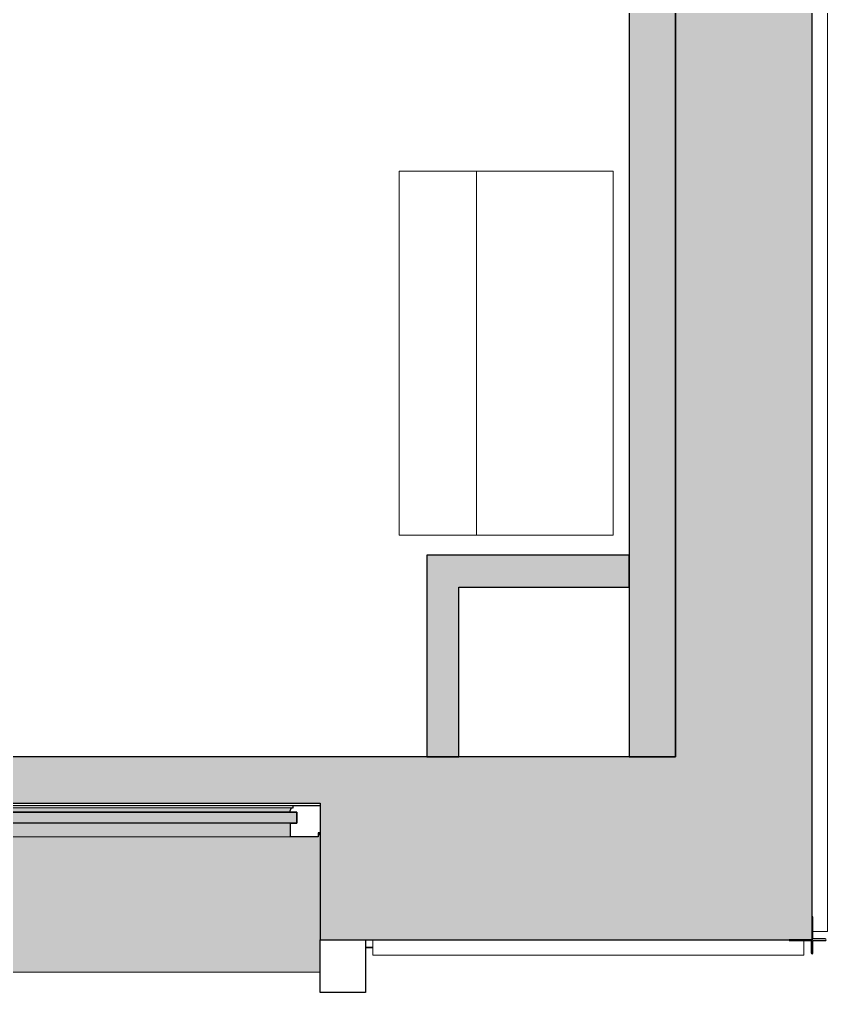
# Model space of a CAD drawing. Header units: millimetres. Extents: x 155927 to 295199, y -4084 to 97293.
# Drawn here: x 229399 to 231175, y 8852 to 10989 of the extents above; entities that cross this region are included whole.
import ezdxf

# ---------------------------------------------------------------- set-up
doc = ezdxf.new("R2010")
doc.units = ezdxf.units.MM
doc.header["$MEASUREMENT"] = 0
for name, color, linetype, lineweight in [('A-GLAZ', 7, 'CONTINUOUS', 9), ('A-GLAZ-CURT', 7, 'CONTINUOUS', 9), ('A-GLAZ-CWMG', 7, 'CONTINUOUS', 9), ('A-WALL', 7, 'CONTINUOUS', 9), ('A-WALL-PATT', 7, 'CONTINUOUS', 9), ('I-FURN', 8, 'CONTINUOUS', 9), ('I-WALL', 7, 'CONTINUOUS', 9)]:
    doc.layers.add(name, color=color, linetype=linetype, lineweight=lineweight)

msp = doc.modelspace()

# ---------------------------------------------------------------- hatches: boundary and pattern name
at = {"layer": 'A-GLAZ'}
for points in [[(229994.8, 9257.5), (230000.6, 9258), (230000.6, 9262.5), (228835, 9262.5), (228835, 9257.5), (229777.8, 9257.5)], [(229777.8, 9252.6), (229994.8, 9252.6), (229996.6, 9256.2), (229999.1, 9257.5), (228839, 9256.2), (228841.3, 9252.6), (229177.4, 9252.6)], [(230008.6, 9223.6), (230008.6, 9247.5), (228827.1, 9247.5), (228827.1, 9223.6), (229777.8, 9223.6)], [(229993.4, 9248.6), (229994.6, 9252.6), (229177.4, 9252.6), (228841, 9251.5), (228842.3, 9248.6), (229777.8, 9248.6)], [(229993.4, 9247.5), (229993.4, 9248.6), (229777.8, 9247.5)], [(229994.6, 9193.6), (229994.6, 9223.6), (228841, 9223.6), (228841, 9193.6), (229777.8, 9193.6)], [(230059.8, 8896.6), (230059.8, 9198.3), (230055.5, 9198.3), (230055.5, 9193.6), (228780.2, 9193.6), (228780.2, 9198.3), (228775.8, 9198.3), (228775.8, 8896.6), (229777.8, 8896.6)]]:
    msp.add_hatch(color=256, dxfattribs=at).paths.add_polyline_path(points, flags=0)
h = msp.add_hatch(color=256, dxfattribs=at)
h.paths.add_polyline_path([(230059.8, 9198.3), (230059.8, 9200.4), (230055.5, 9200.4), (230055.5, 9198.3)], flags=0)
h.paths.add_polyline_path([(228780.2, 9198.3), (228780.2, 9200.4), (228775.8, 9200.4), (228775.8, 9198.3)], flags=0)
at = {"layer": 'A-WALL-PATT'}
h = msp.add_hatch(color=256, dxfattribs=at)
h.paths.add_polyline_path([(230840.8, 9267.6), (231140.8, 9267.6), (231140.8, 13645.6), (230840.8, 13645.6), (230840.8, 9369.6)], flags=0)
h.paths.add_polyline_path([(231136.4, 14969.6), (231140.8, 14969.6), (231140.8, 16290.6), (230840.8, 16290.6), (230840.8, 14969.6), (230978.5, 14969.6)], flags=0)
h.paths.add_polyline_path([(230978.5, 25449.6), (231140.8, 25449.6), (231140.8, 26790.6), (230840.8, 26790.6), (230840.8, 25449.6)], flags=0)
h.paths.add_polyline_path([(230840.8, 28449.6), (231140.8, 28449.6), (231140.8, 34347.6), (230840.8, 34347.6), (230840.8, 28590.8)], flags=0)
for points in [[(230738.8, 9369.6), (230840.8, 9369.6), (230840.8, 13607.6), (230738.8, 13607.6), (230738.8, 9692.7)], [(230738.8, 9742.2), (230738.8, 9812.2), (230294.6, 9812.2), (230294.6, 9742.2), (230364.6, 9742.2)], [(230364.6, 9369.6), (230364.6, 9742.2), (230294.6, 9742.2), (230294.6, 9369.6)], [(229177.4, 9267.6), (230840.8, 9267.6), (230840.8, 9369.6), (227630.4, 9369.6), (227630.4, 9267.6), (228577.1, 9267.6)]]:
    msp.add_hatch(color=256, dxfattribs=at).paths.add_polyline_path(points, flags=0)
h = msp.add_hatch(color=256, dxfattribs=at)
h.paths.add_polyline_path([(231140.8, 8967.6), (231140.8, 9267.6), (230059.8, 9267.6), (230059.8, 8967.6), (230978.5, 8967.6)], flags=0)
h.paths.add_polyline_path([(228577.1, 8967.6), (228775.8, 8967.6), (228775.8, 9267.6), (227617.8, 9267.6), (227617.8, 8967.6)], flags=0)
h.paths.add_polyline_path([(225983.8, 8967.6), (225983.8, 9267.6), (224442.8, 9267.6), (224442.8, 8967.6), (224975.1, 8967.6)], flags=0)
h.paths.add_polyline_path([(209658.8, 8967.6), (209658.8, 9267.6), (208317.8, 9267.6), (208317.8, 8967.6), (209366.2, 8967.6)], flags=0)
h.paths.add_polyline_path([(203963.1, 8967.6), (204033.8, 8967.6), (204033.8, 9267.6), (202692.8, 9267.6), (202692.8, 8967.6), (203362.8, 8967.6)], flags=0)
h.paths.add_polyline_path([(199908.8, 8967.6), (199908.8, 9267.6), (197042.8, 9267.6), (197042.8, 8967.6), (198560, 8967.6)], flags=0)
h.paths.add_polyline_path([(194508.8, 8967.6), (194508.8, 9267.6), (191992.8, 9267.6), (191992.8, 8967.6), (193757.3, 8967.6)], flags=0)
h.paths.add_polyline_path([(190358.8, 8967.6), (190358.8, 9267.6), (187692.8, 9267.6), (187692.8, 8967.6), (188954.6, 8967.6)], flags=0)
h.paths.add_polyline_path([(184151.8, 8967.6), (184908.8, 8967.6), (184908.8, 9267.6), (183192.8, 9267.6), (183192.8, 8967.6), (183551.5, 8967.6)], flags=0)
h.paths.add_polyline_path([(176347.4, 8967.6), (176658.8, 8967.6), (176658.8, 9267.6), (174942.8, 9267.6), (174942.8, 8967.6), (175747, 8967.6)], flags=0)
h.paths.add_polyline_path([(162539.5, 8967.6), (163158.8, 8967.6), (163158.8, 9267.6), (161617.8, 9267.6), (161617.8, 8967.6)], flags=0)
h.paths.add_polyline_path([(159983.8, 8967.6), (159983.8, 9267.6), (159292.8, 9267.6), (159292.8, 8967.6), (159537.8, 8967.6)], flags=0)

# ---------------------------------------------------------------- linework, layer by layer
at = {"layer": 'A-GLAZ'}
for p, q in [((228835, 9262.5), (230000.6, 9262.5)), ((229999.1, 9257.5), (228836.6, 9257.5)), ((230000.6, 9257.5), (229999.1, 9257.5)), ((229993.4, 9248.6), (228842.3, 9248.6)), ((229994.6, 9193.6), (228841, 9193.6)), ((230055.5, 9200.4), (230059.8, 9200.4)), ((230055.5, 9198.3), (230059.8, 9198.3)), ((228775.8, 8896.6), (230059.8, 8896.6))]:
    msp.add_line(p, q, dxfattribs=at)
at = {"layer": 'A-GLAZ', "lineweight": 30}
for p, q in [((229999.1, 9257.5), (230000.6, 9257.5)), ((230000.6, 9262.5), (230059.8, 9262.5)), ((230000.6, 9257.5), (230000.6, 9262.5)), ((228827.1, 9247.5), (230008.6, 9247.5)), ((229993.4, 9247.5), (229993.4, 9248.6)), ((230008.6, 9247.5), (229993.4, 9247.5)), ((230008.6, 9247.5), (230008.6, 9223.6)), ((230008.6, 9223.6), (230008.6, 9247.5)), ((230008.6, 9223.6), (228827.1, 9223.6)), ((229994.6, 9223.6), (230008.6, 9223.6)), ((229994.6, 9193.6), (229994.6, 9223.6)), ((230055.5, 9193.6), (229994.6, 9193.6)), ((230055.5, 9202.6), (230055.5, 9193.6)), ((230059.8, 9202.6), (230055.5, 9202.6)), ((230059.8, 8851.6), (230059.8, 8967.6)), ((230159.8, 8967.6), (230159.8, 8851.6)), ((230159.8, 8851.6), (230059.8, 8851.6))]:
    msp.add_line(p, q, dxfattribs=at)
for centre, radius, start, end in [((230000.2, 9252.2), 5.36, 101.9524, 176.5739), ((229987.5, 9253), 7.4, 323.4261, 356.5739)]:
    msp.add_arc(centre, radius, start, end, dxfattribs=at)
at = {"layer": 'A-GLAZ'}
for points, knots in [([(229994.8, 9252.6), (229994.9, 9253), (229995, 9253.7), (229995.3, 9254.5), (229995.5, 9254.9), (229995.6, 9255.1), (229995.7, 9255.2)], [0, 0, 0, 0, 0.2, 0.3, 0.35, 0.4, 0.4, 0.4, 0.4]), ([(229996.6, 9256.2), (229996.7, 9256.3), (229996.8, 9256.4), (229997.2, 9256.7), (229997.6, 9256.9), (229998.2, 9257.3), (229998.7, 9257.4), (229999.1, 9257.5)], [0.6, 0.6, 0.6, 0.6, 0.625, 0.7, 0.775, 0.85, 1, 1, 1, 1])]:
    msp.add_open_spline(points, degree=3, knots=knots, dxfattribs=at)
msp.add_open_spline([(229993.4, 9248.6), (229993.7, 9249), (229993.9, 9249.4), (229994.1, 9249.8)], degree=3, dxfattribs=at)
at = {"layer": 'A-GLAZ-CURT', "lineweight": 20}
for p, q in [((231140.8, 12049.6), (231140.8, 8985.6)), ((231174.8, 8985.6), (231174.8, 12049.6)), ((231140.8, 8985.6), (231174.8, 8985.6)), ((231122.8, 8967.6), (230175.8, 8967.6)), ((230175.8, 8967.6), (230175.8, 8933.6)), ((231122.8, 8933.6), (231122.8, 8967.6)), ((230175.8, 8933.6), (231122.8, 8933.6))]:
    msp.add_line(p, q, dxfattribs=at)
at = {"layer": 'A-GLAZ-CWMG'}
for p, q in [((230159.8, 8951.6), (230175.8, 8951.6)), ((230175.8, 8949.6), (230159.8, 8949.6))]:
    msp.add_line(p, q, dxfattribs=at)
at = {"layer": 'A-WALL', "lineweight": 30}
for p, q in [((230840.8, 13607.6), (230840.8, 9369.6)), ((231140.8, 9267.6), (231140.8, 13565.6)), ((230059.8, 9267.6), (230059.8, 8967.6)), ((231140.8, 8967.6), (231140.8, 9267.6)), ((231142.8, 9017.6), (231140.8, 9017.6)), ((231140.8, 9017.6), (231140.8, 8967.6)), ((231142.8, 8969.6), (231142.8, 9017.6)), ((230059.8, 8967.6), (231140.8, 8967.6)), ((231090.8, 8967.6), (231090.8, 8965.6)), ((231140.8, 8967.6), (231090.8, 8967.6)), ((231090.8, 8965.6), (231138.8, 8965.6)), ((231138.8, 8965.6), (231138.8, 8938.6)), ((231169.8, 8969.6), (231142.8, 8969.6)), ((231142.8, 8938.6), (231142.8, 8965.6)), ((231142.8, 8965.6), (231169.8, 8965.6))]:
    msp.add_line(p, q, dxfattribs=at)
for centre, start, end in [((231169.8, 8967.6), 270, 90), ((231140.8, 8938.6), 180, 0)]:
    msp.add_arc(centre, 2, start, end, dxfattribs=at)
at = {"layer": 'I-FURN'}
for p, q in [((230403.5, 10655.7), (230233.5, 10655.7)), ((230233.5, 10655.7), (230233.5, 9855.7)), ((230703.5, 10655.7), (230403.5, 10655.7)), ((230403.5, 10655.7), (230403.5, 9855.7)), ((230703.5, 9855.7), (230703.5, 10655.7)), ((230233.5, 9855.7), (230403.5, 9855.7)), ((230403.5, 9855.7), (230703.5, 9855.7))]:
    msp.add_line(p, q, dxfattribs=at)
at = {"layer": 'I-WALL', "lineweight": 30}
for p, q in [((230738.8, 13607.6), (230738.8, 9369.6)), ((230840.8, 9369.6), (230840.8, 13607.6)), ((230738.8, 9812.2), (230294.6, 9812.2)), ((230294.6, 9812.2), (230294.6, 9742.2)), ((230738.8, 9742.2), (230738.8, 9812.2)), ((230294.6, 9742.2), (230294.6, 9369.6)), ((230364.6, 9742.2), (230738.8, 9742.2)), ((230364.6, 9369.6), (230364.6, 9742.2)), ((230840.8, 9369.6), (228106.8, 9369.6)), ((230294.6, 9369.6), (230364.6, 9369.6)), ((230738.8, 9369.6), (230840.8, 9369.6)), ((227630.4, 9267.6), (230059.8, 9267.6))]:
    msp.add_line(p, q, dxfattribs=at)

doc.saveas('drawing.dxf')
